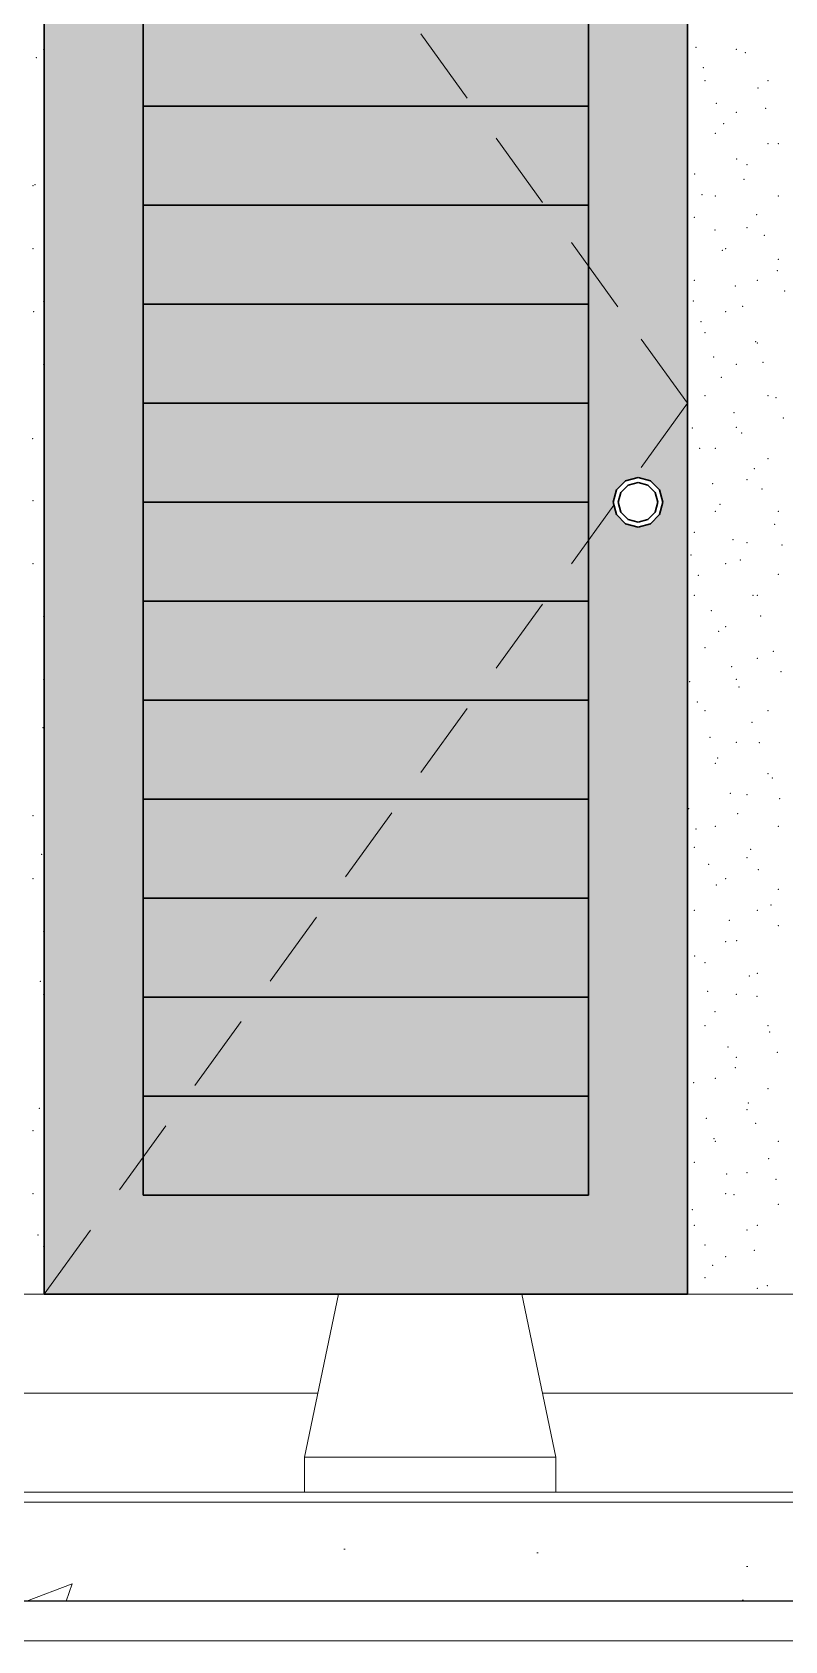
# Model space of a CAD drawing. Header units: metres. Extents: x -1.9 to 95.3, y -2.2 to 2.5.
# Drawn here: x 29.437 to 30.198, y -2.225 to -0.6 of the extents above; entities that cross this region are included whole.
import ezdxf

# ---------------------------------------------------------------- set-up
doc = ezdxf.new("R2010")
doc.units = ezdxf.units.M
doc.header["$MEASUREMENT"] = 0
for name, color, linetype, lineweight in [('LAJES.EST_Caneta_No__241', 7, 'Continuous', 13), ('LAJES.EST_Caneta_No__4', 7, 'Continuous', 25), ('LAJES.EST_Caneta_No__7', 7, 'Continuous', 13), ('PAREDE.ARQ_Caneta_No__241', 7, 'Continuous', 13), ('PISO - Rodapé_Caneta_No__11', 7, 'Continuous', 5), ('Portas Archicad_Caneta_No__3', 7, 'Continuous', 30)]:
    doc.layers.add(name, color=color, linetype=linetype, lineweight=lineweight)
for name, color, linetype, lineweight, true_color in [('LAJES.EST_Caneta_No__254', 7, 'Continuous', 0, 0xd1c9ad), ('LAJES.EST_Caneta_No__97', 7, 'Continuous', 13, 0x6b6b6b), ('LOUCAS-METAIS.ARQ_Caneta_No__13', 7, 'Continuous', 0, 0xaaaaaa), ('PAREDE.ARQ_Caneta_No__97', 7, 'Continuous', 13, 0x6b6b6b), ('Portas Archicad_Caneta_No__97', 7, 'Continuous', 13, 0x6b6b6b)]:
    doc.layers.add(name, color=color, linetype=linetype, lineweight=lineweight, true_color=true_color)
doc.layers.add('Portas Archicad', color=7, linetype='Continuous')

msp = doc.modelspace()

# ---------------------------------------------------------------- hatches: boundary and pattern name
at = {"layer": 'LAJES.EST_Caneta_No__254', "linetype": 'Continuous', "lineweight": 0, "true_color": 0xd1c9ad}
h = msp.add_hatch(dxfattribs=at)
h.set_pattern_fill('Haie_OD_0007', color=9, style=0, pattern_type=2)
h.set_pattern_definition([(45, (-25.23893, -1.575), (-0.159099, 0.159099), [0, -0.15, 0, -0.225]), (110, (-24.73893, -1.575), (0.2114308, 0.0769545), [0, -0.11, 0, -0.19])])
h.paths.add_polyline_path([(27.3116, -2.085), (31.3616, -2.085), (31.3616, -2.075), (27.3116, -2.075)])
at = {"layer": 'LAJES.EST_Caneta_No__97', "linetype": 'Continuous', "lineweight": 13, "true_color": 0x6b6b6b}
h = msp.add_hatch(dxfattribs=at)
h.set_pattern_fill('AR_CONC_0007', color=251, style=0, pattern_type=2)
h.set_pattern_definition([(50, (-25.23893, -2.075), (-0.546554, 0.0478173), [0.05715, -0.62865]), (355, (-25.2389, -2.075), (-0.10573, 0.5731705), [0.04572, -0.502922]), (100.4514, (-25.1934, -2.079), (0.4408237, 0.5253533), [0.04857, -0.534271]), (46.1842, (-25.2389, -1.9226), (-0.813237, 0.126127), [0.085725, -0.942975]), (96.6356, (-25.17116, -1.9331), (0.712212, 0.742278), [0.072855, -0.801407]), (351.1842, (-25.2389, -1.9226), (0.712212, 0.742278), [0.06858, -0.754379]), (21, (-25.16273, -1.9607), (-0.454843, 0.3067956), [0.05715, -0.62865]), (326, (-25.1627, -1.9607), (0.185406, 0.552564), [0.04572, -0.50292]), (71.4514, (-25.1248, -1.98627), (0.6402493, 0.2457683), [0.04857, -0.53427]), (37.5, (-25.23893, -2.075), (0.0092658, 0.2536651), [0, -0.496824, 0, -0.51054, 0, -0.504825]), (7.5, (-25.23893, -2.075), (0.200459, 0.3005417), [0, -0.291084, 0, -0.485394, 0, -0.192405]), (327.5, (-25.40885, -2.075), (-0.4067718, 0.0171862), [0, -0.1905, 0, -0.59436, 0, -0.78867]), (317.5, (-25.48505, -2.075), (0.4443875, 0.0762795), [0, -0.24765, 0, -0.394716, 0, -0.56007])])
h.paths.add_polyline_path([(27.3116, -2.185), (31.3616, -2.185), (31.3616, -2.085), (27.3116, -2.085)])
at = {"layer": 'Portas Archicad', "linetype": 'Continuous', "lineweight": 0, "true_color": 0xffffff}
for points in [[(29.4494, -1.875), (29.5494, -1.775), (29.5494, -0.175), (29.4494, -0.075)], [(29.5494, -0.575), (29.5494, -0.675), (29.9994, -0.675), (29.9994, -0.575)], [(29.5494, -0.775), (29.9994, -0.775), (29.9994, -0.675), (29.5494, -0.675)], [(29.5494, -0.775), (29.5494, -0.875), (29.9994, -0.875), (29.9994, -0.775)], [(29.5494, -0.875), (29.5494, -0.975), (29.9994, -0.975), (29.9994, -0.875)], [(29.5494, -0.975), (29.5494, -1.075), (29.9994, -1.075), (29.9994, -0.975)], [(29.5494, -1.075), (29.5494, -1.175), (29.9994, -1.175), (29.9994, -1.075)], [(29.5494, -1.275), (29.9994, -1.275), (29.9994, -1.175), (29.5494, -1.175)], [(29.5494, -1.375), (29.9994, -1.375), (29.9994, -1.275), (29.5494, -1.275)], [(29.5494, -1.375), (29.5494, -1.475), (29.9994, -1.475), (29.9994, -1.375)], [(29.5494, -1.575), (29.9994, -1.575), (29.9994, -1.475), (29.5494, -1.475)], [(29.5494, -1.575), (29.5494, -1.675), (29.9994, -1.675), (29.9994, -1.575)], [(29.5494, -1.675), (29.5494, -1.775), (29.9994, -1.775), (29.9994, -1.675)], [(29.5494, -1.775), (29.4494, -1.875), (30.0994, -1.875), (29.9994, -1.775)]]:
    msp.add_hatch(color=7, dxfattribs=at).paths.add_polyline_path(points)
h = msp.add_hatch(color=7, dxfattribs=at)
h.paths.add_polyline_path([(29.9994, -1.775), (30.0994, -1.875), (30.0994, -0.075), (29.9994, -0.175)])
h.paths.add_polyline_path([(30.0277, -1.0875), (30.0244, -1.075), (30.0277, -1.0625), (30.0369, -1.0533), (30.0494, -1.05), (30.0619, -1.0533), (30.071, -1.0625), (30.0744, -1.075), (30.071, -1.0875), (30.0619, -1.0967), (30.0494, -1.1), (30.0369, -1.0967)], flags=0)

# ---------------------------------------------------------------- linework, layer by layer
at = {"layer": 'LAJES.EST_Caneta_No__241', "color": 7, "linetype": 'Continuous', "lineweight": 13}
msp.add_line((27.1117, -2.225), (31.5616, -2.225), dxfattribs=at)
at = {"layer": 'LAJES.EST_Caneta_No__4', "color": 7, "linetype": 'Continuous', "lineweight": 25}
msp.add_line((31.3616, -2.185), (27.3116, -2.185), dxfattribs=at)
at = {"layer": 'LAJES.EST_Caneta_No__7', "color": 7, "linetype": 'Continuous', "lineweight": 13}
for p, q in [((31.3416, -2.075), (27.3316, -2.075)), ((31.3616, -2.085), (27.3116, -2.085))]:
    msp.add_line(p, q, dxfattribs=at)
at = {"layer": 'LOUCAS-METAIS.ARQ_Caneta_No__13', "color": 253, "linetype": 'Continuous', "lineweight": 0, "true_color": 0xaaaaaa}
for p, q in [((29.7124, -2.0396), (29.7466, -1.875)), ((29.9663, -2.0396), (29.9321, -1.875)), ((29.7124, -2.0396), (29.716, -2.0396)), ((29.7124, -2.075), (29.7124, -2.0396)), ((29.716, -2.0396), (29.7244, -2.0396)), ((29.7244, -2.0396), (29.7375, -2.0396)), ((29.7375, -2.0396), (29.7552, -2.0396)), ((29.7552, -2.0396), (29.7794, -2.0396)), ((29.7794, -2.0396), (29.8082, -2.0396)), ((29.8082, -2.0396), (29.8394, -2.0396)), ((29.8394, -2.0396), (29.8705, -2.0396)), ((29.8705, -2.0396), (29.8993, -2.0396)), ((29.8993, -2.0396), (29.9235, -2.0396)), ((29.9235, -2.0396), (29.9412, -2.0396)), ((29.9412, -2.0396), (29.9543, -2.0396)), ((29.9543, -2.0396), (29.9627, -2.0396)), ((29.9627, -2.0396), (29.9663, -2.0396)), ((29.9663, -2.075), (29.9663, -2.0396))]:
    msp.add_line(p, q, dxfattribs=at)
at = {"layer": 'PAREDE.ARQ_Caneta_No__241', "color": 7, "linetype": 'Continuous', "lineweight": 13}
for p, q in [((29.4494, -1.875), (29.0914, -1.875)), ((30.3694, -1.875), (30.0994, -1.875))]:
    msp.add_line(p, q, dxfattribs=at)
at = {"layer": 'PAREDE.ARQ_Caneta_No__97', "color": 251, "linetype": 'Continuous', "lineweight": 13, "true_color": 0x6b6b6b}
for p in [(29.4487, -0.6174), (30.1079, -0.6155), (30.1487, -0.6174), (29.4413, -0.6261), (30.1577, -0.6208), (30.1154, -0.6362), (30.1169, -0.6492), (30.1806, -0.6492), (30.1707, -0.6565), (30.1284, -0.6719), (30.1487, -0.681), (30.1782, -0.6772), (30.1359, -0.6925), (30.1275, -0.7022), (30.1806, -0.7128), (30.1912, -0.7129), (30.1489, -0.7283), (30.1066, -0.7436), (30.1594, -0.734), (29.4381, -0.7552), (29.4401, -0.7543), (30.1565, -0.7489), (30.1142, -0.7643), (30.1275, -0.7658), (30.1912, -0.7658), (30.1063, -0.7871), (30.1694, -0.7846), (30.1272, -0.8), (30.1594, -0.7977), (30.177, -0.8053), (29.4381, -0.8189), (30.1347, -0.8207), (30.1381, -0.8189), (30.19, -0.841), (30.1912, -0.8295), (30.1063, -0.8507), (30.1477, -0.8564), (30.17, -0.8507), (29.4487, -0.8719), (30.1054, -0.8718), (30.1552, -0.8771), (30.1975, -0.8617), (29.4388, -0.8824), (30.1129, -0.8925), (30.1381, -0.8825), (30.1169, -0.9037), (30.1682, -0.9128), (30.17, -0.9143), (29.4487, -0.9356), (30.1259, -0.9282), (30.1487, -0.9356), (30.1757, -0.9335), (30.1334, -0.9489), (30.1169, -0.9674), (30.1806, -0.9674), (30.1887, -0.9692), (30.1464, -0.9846), (30.1962, -0.9898), (30.1042, -1), (30.1487, -0.9992), (30.154, -1.0052), (29.4376, -1.0106), (30.1117, -1.0206), (30.1275, -1.0204), (30.1806, -1.031), (30.1594, -1.0522), (30.167, -1.0409), (30.1247, -1.0563), (30.1745, -1.0616), (29.4381, -1.0734), (30.1275, -1.084), (30.1322, -1.077), (30.1912, -1.084), (30.1875, -1.0973), (30.1063, -1.1053), (30.1452, -1.1127), (30.1594, -1.1159), (30.195, -1.118), (29.4381, -1.1371), (30.1029, -1.1281), (30.1381, -1.1371), (30.1527, -1.1334), (30.1104, -1.1488), (30.1912, -1.1477), (30.1063, -1.1689), (30.1657, -1.1691), (30.17, -1.1689), (29.4493, -1.1744), (30.1234, -1.1845), (29.4487, -1.1901), (30.1381, -1.2007), (30.1732, -1.1898), (30.131, -1.2052), (30.1169, -1.2219), (30.17, -1.2325), (30.1862, -1.2255), (30.144, -1.2409), (30.1938, -1.2462), (29.4487, -1.2538), (30.1017, -1.2563), (30.1487, -1.2538), (30.1515, -1.2615), (30.1092, -1.2769), (30.1169, -1.2856), (30.1645, -1.2973), (30.1806, -1.2856), (29.4481, -1.3026), (30.1222, -1.3126), (30.1487, -1.3174), (30.172, -1.3179), (30.1275, -1.3386), (30.1297, -1.3333), (30.1806, -1.3492), (30.185, -1.3536), (30.1427, -1.369), (30.1594, -1.3704), (30.1925, -1.3743), (29.4381, -1.3916), (30.1004, -1.3844), (30.1502, -1.3897), (30.1079, -1.4051), (30.1275, -1.4022), (30.1912, -1.4022), (30.1063, -1.4235), (30.1632, -1.4254), (29.4469, -1.4307), (30.1209, -1.4408), (30.1594, -1.4341), (30.1708, -1.4461), (29.4381, -1.4553), (30.1285, -1.4615), (30.1381, -1.4553), (30.1912, -1.4659), (30.1063, -1.4871), (30.17, -1.4871), (30.1837, -1.4818), (29.4487, -1.5083), (30.1415, -1.4972), (30.1913, -1.5025), (30.1381, -1.5189), (30.149, -1.5178), (30.1067, -1.5332), (30.1169, -1.5401), (29.4456, -1.5589), (30.162, -1.5536), (30.17, -1.5507), (29.4487, -1.5719), (30.1197, -1.5689), (30.1487, -1.5719), (30.1695, -1.5742), (30.1272, -1.5896), (30.1169, -1.6038), (30.1806, -1.6038), (30.1825, -1.6099), (30.1402, -1.6253), (30.1487, -1.6356), (30.19, -1.6306), (30.1275, -1.6568), (30.1477, -1.646), (30.1055, -1.6614), (30.1806, -1.6674), (29.4444, -1.687), (30.1594, -1.6886), (30.1607, -1.6817), (30.1185, -1.6971), (30.1683, -1.7024), (29.4381, -1.7098), (30.126, -1.7178), (30.1275, -1.7204), (30.1912, -1.7204), (30.1813, -1.7381), (30.1063, -1.7417), (30.139, -1.7535), (30.1594, -1.7523), (30.1888, -1.7588), (29.4381, -1.7735), (30.1381, -1.7735), (30.1465, -1.7742), (30.1912, -1.7841), (30.1042, -1.7895), (29.4431, -1.8152), (30.1063, -1.8053), (30.1595, -1.8099), (30.17, -1.8053), (29.4487, -1.8265), (30.1172, -1.8253), (30.167, -1.8305), (30.1247, -1.8459), (30.1381, -1.8371), (30.1169, -1.8583), (30.18, -1.8662), (30.17, -1.8689)]:
    msp.add_point(p, dxfattribs=at)
at = {"layer": 'PISO - Rodapé_Caneta_No__11', "color": 7, "linetype": 'Continuous', "lineweight": 5}
for p, q in [((29.7258, -1.975), (28.9329, -1.975)), ((31.3416, -1.975), (29.9529, -1.975))]:
    msp.add_line(p, q, dxfattribs=at)
at = {"layer": 'Portas Archicad_Caneta_No__3', "color": 7, "linetype": 'Continuous', "lineweight": 30}
for p, q in [((29.4494, -0.075), (29.4494, -1.875)), ((30.0994, -1.875), (30.0994, -0.075)), ((29.5494, -0.575), (29.5494, -0.675)), ((29.9994, -0.675), (29.9994, -0.575)), ((29.9994, -0.675), (29.5494, -0.675)), ((29.5494, -0.675), (29.5494, -0.775)), ((29.9994, -0.775), (29.9994, -0.675)), ((29.9994, -0.775), (29.5494, -0.775)), ((29.5494, -0.775), (29.5494, -0.875)), ((29.9994, -0.875), (29.9994, -0.775)), ((29.9994, -0.875), (29.5494, -0.875)), ((29.5494, -0.875), (29.5494, -0.975)), ((29.9994, -0.975), (29.9994, -0.875)), ((29.9994, -0.975), (29.5494, -0.975)), ((29.5494, -0.975), (29.5494, -1.075)), ((29.9994, -1.075), (29.9994, -0.975)), ((30.0277, -1.0625), (30.0369, -1.0533)), ((30.0369, -1.0533), (30.0494, -1.05)), ((30.0394, -1.0577), (30.0494, -1.055)), ((30.0494, -1.05), (30.0619, -1.0533)), ((30.0494, -1.055), (30.0594, -1.0577)), ((30.0619, -1.0533), (30.071, -1.0625)), ((30.0244, -1.075), (30.0277, -1.0625)), ((30.0294, -1.075), (30.032, -1.065)), ((30.032, -1.065), (30.0394, -1.0577)), ((30.0594, -1.0577), (30.0667, -1.065)), ((30.0667, -1.065), (30.0694, -1.075)), ((30.071, -1.0625), (30.0744, -1.075)), ((29.9994, -1.075), (29.5494, -1.075)), ((29.5494, -1.075), (29.5494, -1.175)), ((29.9994, -1.175), (29.9994, -1.075)), ((30.0277, -1.0875), (30.0244, -1.075)), ((30.0369, -1.0967), (30.0277, -1.0875)), ((30.032, -1.085), (30.0294, -1.075)), ((30.0394, -1.0923), (30.032, -1.085)), ((30.0667, -1.085), (30.0594, -1.0923)), ((30.071, -1.0875), (30.0619, -1.0967)), ((30.0694, -1.075), (30.0667, -1.085)), ((30.0744, -1.075), (30.071, -1.0875)), ((30.0494, -1.1), (30.0369, -1.0967)), ((30.0494, -1.095), (30.0394, -1.0923)), ((30.0594, -1.0923), (30.0494, -1.095)), ((30.0619, -1.0967), (30.0494, -1.1)), ((29.9994, -1.175), (29.5494, -1.175)), ((29.5494, -1.175), (29.5494, -1.275)), ((29.9994, -1.275), (29.9994, -1.175)), ((29.9994, -1.275), (29.5494, -1.275)), ((29.5494, -1.275), (29.5494, -1.375)), ((29.9994, -1.375), (29.9994, -1.275)), ((29.9994, -1.375), (29.5494, -1.375)), ((29.5494, -1.375), (29.5494, -1.475)), ((29.9994, -1.475), (29.9994, -1.375)), ((29.9994, -1.475), (29.5494, -1.475)), ((29.5494, -1.475), (29.5494, -1.575)), ((29.9994, -1.575), (29.9994, -1.475)), ((29.9994, -1.575), (29.5494, -1.575)), ((29.5494, -1.575), (29.5494, -1.675)), ((29.9994, -1.675), (29.9994, -1.575)), ((29.9994, -1.675), (29.5494, -1.675)), ((29.5494, -1.675), (29.5494, -1.775)), ((29.9994, -1.775), (29.9994, -1.675)), ((29.5494, -1.775), (29.9994, -1.775)), ((29.4494, -1.875), (30.0994, -1.875))]:
    msp.add_line(p, q, dxfattribs=at)
at = {"layer": 'Portas Archicad_Caneta_No__97', "color": 251, "linetype": 'Continuous', "lineweight": 13, "true_color": 0x6b6b6b}
for p, q in [((29.8299, -0.6019), (29.8768, -0.6668)), ((29.906, -0.7073), (29.9529, -0.7722)), ((29.9822, -0.8127), (30.029, -0.8776)), ((30.0525, -0.9101), (30.0994, -0.975)), ((30.0525, -1.0399), (30.0994, -0.975)), ((29.9822, -1.1373), (30.0251, -1.0778)), ((29.906, -1.2427), (29.9529, -1.1778)), ((29.8299, -1.3481), (29.8768, -1.2832)), ((29.7538, -1.4534), (29.8007, -1.3886)), ((29.6777, -1.5588), (29.7245, -1.494)), ((29.6016, -1.6642), (29.6484, -1.5994)), ((29.5255, -1.7696), (29.5723, -1.7048)), ((29.4494, -1.875), (29.4962, -1.8101))]:
    msp.add_line(p, q, dxfattribs=at)

doc.saveas('drawing.dxf')
